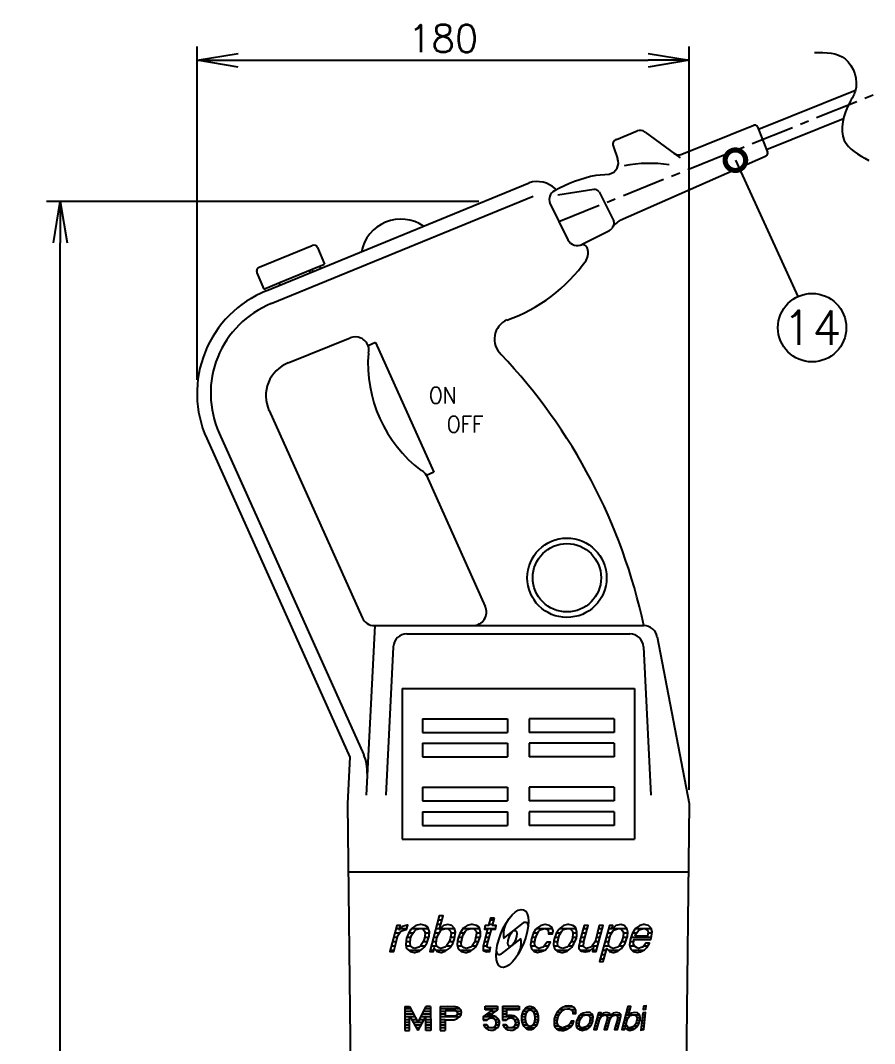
# Model space of a CAD drawing. Extents: x 115 to 2025, y 0 to 1377.
# Drawn here: x 1171.8 to 1484.1, y 697.4 to 1071.4 of the extents above; entities that cross this region are included whole.
import ezdxf
from ezdxf.enums import TextEntityAlignment as Align

# ---------------------------------------------------------------- set-up
doc = ezdxf.new("R2010")
doc.units = 0
doc.header["$LTSCALE"] = 0.5
doc.header["$PDMODE"] = 3
doc.linetypes.add('CENTER', pattern=[50.8, 31.75, -6.35, 6.35, -6.35])
doc.layers.get('0').update_dxf_attribs({"linetype": 'CONTINUOUS'})
doc.layers.get('DEFPOINTS').update_dxf_attribs({"linetype": 'CONTINUOUS'})
doc.layers.add('SUNPOU', color=7, linetype='CONTINUOUS')
doc.styles.get("Standard").update_dxf_attribs({"font": 'ROMANS', "bigfont": 'EXTFONT.shx'})
doc.dimstyles.get("Standard").update_dxf_attribs({"dimscale": 5, "dimtxt": 2, "dimasz": 3, "dimexe": 1, "dimexo": 1, "dimgap": 0.6, "dimtad": 3, "dimdec": 0, "dimzin": 0, "dimdsep": 46, "dimtxsty": 'STANDARD', "dimblk1": 'OPEN', "dimblk2": 'OPEN', "dimsah": 1, "dimcen": 1.5, "dimadec": 0, "dimazin": 0, "dimtfac": 1, "dimtdec": 0, "dimtmove": 0, "dimatfit": 0, "dimldrblk": 'DOTSMALL', "dimfxl": 1, "dimtvp": 1, "dimtolj": 1, "dimtzin": 0, "dimarcsym": 0})

# ---------------------------------------------------------------- blocks, each defined once
blk = doc.blocks.new('_OPEN')
at = {"color": 0, "linetype": 'ByBlock'}
for p, q in [((-1, 0.167), (0, 0)), ((0, 0), (-1, -0.167)), ((0, 0), (-1, 0))]:
    blk.add_line(p, q, dxfattribs=at)
blk = doc.blocks.new('*D7')
at = {"layer": 'DEFPOINTS', "color": 0}
for p in [(1186.35, 1005.13), (1344.42, 1005.13), (1332.85, 200.63)]:
    blk.add_point(p, dxfattribs=at)
at = {"layer": 'SUNPOU', "color": 0, "lineweight": -2}
for p, q in [((1339.42, 1005.13), (1181.35, 1005.13)), ((1186.35, 215.63), (1186.35, 990.13)), ((1327.85, 200.63), (1181.35, 200.63))]:
    blk.add_line(p, q, dxfattribs=at)
at = {"layer": 'SUNPOU', "color": 0, "lineweight": -2, "xscale": 15, "yscale": 15, "zscale": 15}
for p, rotation in [((1186.35, 1005.13), 90), ((1186.35, 200.63), 270)]:
    blk.add_blockref('_OPEN', p, dxfattribs=dict(at, rotation=rotation))
at = {"layer": 'SUNPOU', "color": 0, "insert": (1178.35, 602.88), "char_height": 10, "attachment_point": 5, "rotation": 90}
blk.add_mtext('\\A1;805', dxfattribs=at)
blk = doc.blocks.new('_DotSmall')
at = {"color": 0, "linetype": 'ByBlock', "const_width": 0.5}
blk.add_lwpolyline([(-0.0625, 0, 1), (0.0625, 0, 1)], format="xyb", close=True, dxfattribs=at)
blk = doc.blocks.new('*D13')
at = {"layer": 'DEFPOINTS', "color": 0}
for p in [(1416.35, 1056.8), (1236.35, 935.04), (1416.35, 785.13)]:
    blk.add_point(p, dxfattribs=at)
at = {"layer": 'SUNPOU', "color": 0, "lineweight": -2}
for p, q in [((1236.35, 940.04), (1236.35, 1061.8)), ((1416.35, 790.13), (1416.35, 1061.8)), ((1251.35, 1056.8), (1401.35, 1056.8))]:
    blk.add_line(p, q, dxfattribs=at)
at = {"layer": 'SUNPOU', "color": 0, "lineweight": -2, "xscale": 15, "yscale": 15, "zscale": 15, "rotation": 180}
blk.add_blockref('_OPEN', (1236.35, 1056.8), dxfattribs=at)
at = {"layer": 'SUNPOU', "color": 0, "lineweight": -2, "xscale": 15, "yscale": 15, "zscale": 15}
blk.add_blockref('_OPEN', (1416.35, 1056.8), dxfattribs=at)
at = {"layer": 'SUNPOU', "color": 0, "insert": (1326.35, 1064.8), "char_height": 10, "attachment_point": 5}
blk.add_mtext('\\A1;180', dxfattribs=at)

msp = doc.modelspace()

# ---------------------------------------------------------------- linework, layer by layer
at = {"color": 2, "linetype": 'CENTER'}
msp.add_line((1368.68, 997.87), (1484.09, 1044.37), dxfattribs=at)
at = {"color": 2}
for p, q in [((1441.61, 1031.57), (1477.14, 1045.88)), ((1413.59, 1022.43), (1439.94, 1033.05)), ((1441.24, 1032.5), (1445, 1023.16)), ((1444.6, 1024.15), (1472.71, 1035.47)), ((1389.68, 1027.9), (1397.28, 1030.96)), ((1400.19, 1030.58), (1412.96, 1021.11)), ((1388.63, 1025.15), (1390.1, 1020.92)), ((1391.08, 998.34), (1444.5, 1021.89)), ((1382.14, 1014.75), (1387.07, 1015.2)), ((1261.64, 972.5), (1357.82, 1012.02)), ((1263.51, 967.86), (1359.23, 1007.15)), ((1381.51, 1009.6), (1368.31, 1007.45)), ((1383.41, 1008.67), (1388.74, 997.94)), ((1365.37, 1004.55), (1371.99, 991.2)), ((1386.92, 994.39), (1377.44, 989.54)), ((1259.08, 981.12), (1278.48, 989.15)), ((1280.44, 988.34), (1282.93, 982.33)), ((1377.44, 989.54), (1376.76, 989.27)), ((1266.3, 975.45), (1281.08, 981.57)), ((1277.39, 980.04), (1277.77, 979.11)), ((1278.31, 980.42), (1278.69, 979.5)), ((1281.08, 981.57), (1282.93, 982.33)), ((1281.08, 981.57), (1281.46, 980.64)), ((1258.27, 979.16), (1260.75, 973.16)), ((1260.75, 973.16), (1266.3, 975.45)), ((1266.3, 975.45), (1266.67, 974.56)), ((1269.68, 946.19), (1292.36, 955.33)), ((1301.66, 953.68), (1298.92, 952.45)), ((1301.66, 953.68), (1322.97, 906.25)), ((1262.68, 928.8), (1296.71, 853.08)), ((1244.46, 920.54), (1297.31, 802.95)), ((1239.9, 918.49), (1292.22, 802.08)), ((1322.97, 906.25), (1320.24, 905.02)), ((1320.24, 905.02), (1341.74, 857.18)), ((1301.35, 850.13), (1298.2, 788.13)), ((1301.27, 850.13), (1399.72, 850.13)), ((1313.11, 847.13), (1394.6, 847.13)), ((1404.63, 846.07), (1416.35, 785.13)), ((1308.11, 842.38), (1305.35, 788.13)), ((1399.6, 842.38), (1402.35, 788.13)), ((1311.35, 827.13), (1396.35, 827.13)), ((1311.35, 827.13), (1311.35, 772.13)), ((1396.35, 827.13), (1396.35, 772.13)), ((1318.85, 816.13), (1349.85, 816.13)), ((1318.85, 816.13), (1318.85, 811.13)), ((1349.85, 816.13), (1349.85, 811.13)), ((1388.85, 816.13), (1357.85, 816.13)), ((1357.85, 816.13), (1357.85, 811.13)), ((1388.85, 816.13), (1388.85, 811.13)), ((1318.85, 811.13), (1349.85, 811.13)), ((1388.85, 811.13), (1357.85, 811.13)), ((1318.85, 807.13), (1349.85, 807.13)), ((1318.85, 807.13), (1318.85, 802.13)), ((1349.85, 807.13), (1349.85, 802.13)), ((1388.85, 807.13), (1357.85, 807.13)), ((1357.85, 807.13), (1357.85, 802.13)), ((1388.85, 807.13), (1388.85, 802.13)), ((1292.22, 802.08), (1291.35, 785.13)), ((1318.85, 802.13), (1349.85, 802.13)), ((1388.85, 802.13), (1357.85, 802.13)), ((1318.85, 791.13), (1349.85, 791.13)), ((1318.85, 791.13), (1318.85, 786.13)), ((1349.85, 791.13), (1349.85, 786.13)), ((1388.85, 791.13), (1357.85, 791.13)), ((1357.85, 791.13), (1357.85, 786.13)), ((1388.85, 791.13), (1388.85, 786.13)), ((1318.85, 786.13), (1349.85, 786.13)), ((1388.85, 786.13), (1357.85, 786.13)), ((1291.35, 785.13), (1292.86, 654.96)), ((1318.85, 782.13), (1318.85, 777.13)), ((1318.85, 782.13), (1349.85, 782.13)), ((1349.85, 782.13), (1349.85, 777.13)), ((1357.85, 782.13), (1357.85, 777.13)), ((1388.85, 782.13), (1357.85, 782.13)), ((1388.85, 782.13), (1388.85, 777.13)), ((1416.35, 785.13), (1414.85, 654.96)), ((1318.85, 777.13), (1349.85, 777.13)), ((1388.85, 777.13), (1357.85, 777.13)), ((1311.35, 772.13), (1396.35, 772.13)), ((1292.05, 760.13), (1415.66, 760.13)), ((1324.09, 741), (1325.52, 741)), ((1324.51, 742.59), (1325.94, 742.59)), ((1343.04, 741), (1344.49, 741)), ((1343.51, 742.59), (1344.95, 742.59)), ((1348.48, 735.81), (1355.71, 741.44)), ((1308.72, 737.83), (1310.49, 737.83)), ((1309.15, 739.42), (1310.4, 739.42)), ((1310.75, 739.42), (1313.09, 739.42)), ((1313.76, 737.83), (1315.43, 737.83)), ((1314.94, 739.42), (1320.92, 739.42)), ((1319.7, 737.83), (1321.3, 737.83)), ((1323.27, 737.83), (1324.94, 737.83)), ((1323.68, 739.42), (1325.1, 739.42)), ((1325.25, 739.42), (1330.5, 739.42)), ((1329.17, 737.83), (1330.81, 737.83)), ((1332.58, 737.83), (1334.16, 737.83)), ((1333.64, 739.42), (1339.72, 739.42)), ((1338.52, 737.83), (1340, 737.83)), ((1341.49, 739.42), (1345.52, 739.42)), ((1342.21, 737.83), (1343.63, 737.83)), ((1359.41, 737.83), (1361.01, 737.83)), ((1360.44, 739.42), (1366.23, 739.42)), ((1364.89, 737.83), (1366.43, 737.83)), ((1367.79, 737.83), (1369.37, 737.83)), ((1368.97, 739.42), (1374.93, 739.42)), ((1373.73, 737.83), (1375.22, 737.83)), ((1377.18, 737.83), (1378.65, 737.83)), ((1377.64, 739.42), (1379.09, 739.42)), ((1382.75, 737.83), (1384.14, 737.83)), ((1383.14, 739.42), (1384.57, 739.42)), ((1386.4, 737.83), (1388.03, 737.83)), ((1386.82, 739.42), (1388.13, 739.42)), ((1388.29, 739.42), (1393.58, 739.42)), ((1392.23, 737.83), (1393.85, 737.83)), ((1395.68, 737.83), (1397.11, 737.83)), ((1396.66, 739.42), (1402.43, 739.42)), ((1401.23, 737.83), (1402.67, 737.83)), ((1307.42, 733.06), (1308.81, 733.06)), ((1307.86, 734.65), (1309.2, 734.65)), ((1308.29, 736.24), (1309.58, 736.24)), ((1312.76, 733.06), (1314.5, 733.06)), ((1312.79, 734.65), (1314.32, 734.65)), ((1313.12, 736.24), (1314.58, 736.24)), ((1318.04, 733.06), (1319.7, 733.06)), ((1319.13, 734.65), (1320.59, 734.65)), ((1319.61, 736.24), (1321.1, 736.24)), ((1322.03, 733.06), (1324, 733.06)), ((1322.45, 734.65), (1323.86, 734.65)), ((1322.86, 736.24), (1324.22, 736.24)), ((1327.53, 733.06), (1329.29, 733.06)), ((1328.61, 734.65), (1330.13, 734.65)), ((1329, 736.24), (1330.62, 736.24)), ((1331.58, 733.06), (1333.17, 733.06)), ((1331.6, 734.65), (1333.03, 734.65)), ((1331.94, 736.24), (1333.39, 736.24)), ((1336.86, 733.06), (1338.46, 733.06)), ((1337.93, 734.65), (1339.25, 734.65)), ((1338.3, 736.24), (1339.84, 736.24)), ((1340.99, 733.06), (1342.41, 733.06)), ((1341.4, 734.65), (1342.75, 734.65)), ((1341.81, 736.24), (1343.19, 736.24)), ((1354.8, 735.81), (1347.57, 730.18)), ((1358.43, 733.06), (1360.02, 733.06)), ((1358.45, 734.65), (1359.88, 734.65)), ((1358.84, 736.24), (1360.25, 736.24)), ((1363.33, 733.06), (1364.89, 733.06)), ((1366.79, 733.06), (1368.38, 733.06)), ((1366.82, 734.65), (1368.25, 734.65)), ((1367.16, 736.24), (1368.61, 736.24)), ((1372.08, 733.06), (1373.68, 733.06)), ((1373.16, 734.65), (1374.51, 734.65)), ((1373.65, 736.24), (1375.13, 736.24)), ((1376.04, 733.06), (1377.65, 733.06)), ((1376.35, 734.65), (1377.79, 734.65)), ((1376.73, 736.24), (1378.21, 736.24)), ((1380.78, 733.06), (1382.84, 733.06)), ((1381.89, 734.65), (1383.28, 734.65)), ((1382.35, 736.24), (1383.71, 736.24)), ((1385.12, 733.06), (1387.04, 733.06)), ((1385.54, 734.65), (1386.93, 734.65)), ((1385.97, 736.24), (1387.3, 736.24)), ((1390.59, 733.06), (1392.22, 733.06)), ((1391.65, 734.65), (1393.11, 734.65)), ((1392.13, 736.24), (1393.65, 736.24)), ((1394.61, 733.06), (1396.24, 733.06)), ((1394.64, 734.65), (1396.06, 734.65)), ((1395.03, 736.24), (1402.45, 736.24)), ((1399.66, 733.06), (1401.13, 733.06)), ((1306.99, 731.47), (1308.43, 731.47)), ((1313.75, 731.47), (1318.02, 731.47)), ((1321.62, 731.47), (1322.9, 731.47)), ((1323.81, 731.47), (1327.55, 731.47)), ((1332.41, 731.47), (1336.71, 731.47)), ((1340.97, 731.47), (1343.48, 731.47)), ((1359.19, 731.47), (1363.33, 731.47)), ((1367.62, 731.47), (1372.05, 731.47)), ((1376.6, 731.47), (1380.19, 731.47)), ((1381.11, 731.47), (1382.41, 731.47)), ((1384.26, 729.88), (1385.55, 729.88)), ((1384.69, 731.47), (1385.97, 731.47)), ((1386.85, 731.47), (1390.59, 731.47)), ((1395.37, 731.47), (1399.61, 731.47)), ((1312.29, 710.94), (1312.29, 702.18)), ((1312.29, 710.94), (1314.08, 710.94)), ((1314.08, 710.94), (1317.04, 705.23)), ((1319.99, 710.94), (1317.04, 705.23)), ((1321.78, 710.95), (1319.99, 710.94)), ((1321.78, 710.95), (1321.79, 702.19)), ((1325.22, 710.96), (1327.91, 710.98)), ((1325.22, 710.96), (1325.22, 702.18)), ((1327.91, 710.98), (1330.43, 710.97)), ((1341.7, 711.02), (1346.28, 711.02)), ((1346.28, 711.02), (1346.28, 709.75)), ((1348.1, 711.02), (1354.1, 711.02)), ((1348.1, 711.02), (1348.1, 705.9)), ((1354.1, 711.02), (1354.1, 709.75)), ((1370.7, 710.88), (1373.57, 710.88)), ((1393.93, 710.88), (1394.92, 710.88)), ((1399.6, 710.97), (1400.58, 711.13)), ((1314.52, 710.09), (1312.29, 710.09)), ((1315.04, 709.09), (1312.29, 709.09)), ((1315.56, 708.09), (1312.29, 708.09)), ((1316.08, 707.09), (1312.29, 707.09)), ((1314, 702.18), (1314, 707.51)), ((1314, 707.51), (1317.04, 702.18)), ((1320.07, 707.52), (1317.04, 702.18)), ((1321.79, 707.09), (1318, 707.09)), ((1321.78, 708.09), (1318.51, 708.09)), ((1321.78, 709.09), (1319.03, 709.09)), ((1321.78, 710.09), (1319.54, 710.09)), ((1320.08, 702.19), (1320.07, 707.52)), ((1332.49, 710.09), (1325.22, 710.09)), ((1327.09, 709.09), (1325.22, 709.09)), ((1327.1, 708.09), (1325.22, 708.09)), ((1332.27, 707.09), (1325.22, 707.09)), ((1327.09, 709.42), (1330.66, 709.45)), ((1327.09, 709.42), (1327.1, 707.35)), ((1330.72, 707.37), (1327.1, 707.35)), ((1333.08, 709.09), (1331.34, 709.09)), ((1332.99, 708.09), (1331.64, 708.09)), ((1340.99, 707.09), (1340.99, 705.9)), ((1345.86, 707.09), (1340.99, 707.09)), ((1343.99, 710.09), (1341.7, 710.09)), ((1344.53, 709.75), (1341.7, 709.75)), ((1343.83, 708.09), (1342.32, 708.09)), ((1346.28, 709.75), (1343, 707.53)), ((1345.3, 709.09), (1343.65, 709.09)), ((1346.28, 710.09), (1343.99, 710.09)), ((1354.1, 710.09), (1348.1, 710.09)), ((1349.52, 709.09), (1348.1, 709.09)), ((1349.52, 708.09), (1348.1, 708.09)), ((1352.97, 707.09), (1348.1, 707.09)), ((1354.1, 709.75), (1349.52, 709.75)), ((1349.52, 709.75), (1349.52, 707.25)), ((1356.43, 707.09), (1355.11, 707.09)), ((1356.6, 708.09), (1355.26, 708.09)), ((1357.07, 709.09), (1355.6, 709.09)), ((1359.96, 710.09), (1356.24, 710.09)), ((1360.6, 709.09), (1359.21, 709.09)), ((1360.94, 708.09), (1359.68, 708.09)), ((1361.09, 707.09), (1359.86, 707.09)), ((1367.11, 706.88), (1368.31, 706.88)), ((1367.49, 707.88), (1368.7, 707.88)), ((1368.02, 708.88), (1369.39, 708.88)), ((1368.99, 709.88), (1370.67, 709.88)), ((1372.9, 709.88), (1374.65, 709.88)), ((1373.69, 708.88), (1374.87, 708.88)), ((1375.68, 706.88), (1376.89, 706.88)), ((1376.46, 707.88), (1380.98, 707.88)), ((1380.08, 706.88), (1381.2, 706.88)), ((1382.67, 706.88), (1383.95, 706.88)), ((1382.93, 707.88), (1383.97, 707.88)), ((1384.15, 707.88), (1387.46, 707.88)), ((1386.32, 706.88), (1387.74, 706.88)), ((1387.68, 707.88), (1391.32, 707.88)), ((1390.11, 706.88), (1391.2, 706.88)), ((1392.86, 706.88), (1394.08, 706.88)), ((1393.13, 707.88), (1394.15, 707.88)), ((1393.39, 708.88), (1394.4, 708.88)), ((1393.66, 709.88), (1394.66, 709.88)), ((1394.25, 707.88), (1398.09, 707.88)), ((1397.2, 706.88), (1398.36, 706.88)), ((1399.16, 706.85), (1400.16, 707.01)), ((1399.27, 707.88), (1400.26, 708.04)), ((1399.46, 709.93), (1400.51, 710.1)), ((1314, 706.09), (1312.29, 706.09)), ((1314, 705.09), (1312.29, 705.09)), ((1314, 704.09), (1312.29, 704.09)), ((1314, 703.09), (1312.29, 703.09)), ((1316.59, 706.09), (1314.82, 706.09)), ((1318.69, 705.09), (1315.39, 705.09)), ((1318.12, 704.09), (1315.96, 704.09)), ((1317.55, 703.09), (1316.53, 703.09)), ((1319.26, 706.09), (1317.48, 706.09)), ((1321.79, 706.09), (1320.07, 706.09)), ((1321.79, 705.09), (1320.07, 705.09)), ((1321.79, 704.09), (1320.08, 704.09)), ((1321.79, 703.09), (1320.08, 703.09)), ((1327.11, 706.09), (1325.22, 706.09)), ((1327.11, 705.09), (1325.22, 705.09)), ((1327.11, 704.09), (1325.22, 704.09)), ((1327.11, 703.09), (1325.22, 703.09)), ((1327.11, 706.1), (1327.12, 702.18)), ((1327.11, 706.1), (1330.43, 706.1)), ((1342.57, 706.09), (1340.99, 706.09)), ((1340.99, 705.9), (1342.42, 705.9)), ((1341.08, 704.29), (1342.28, 704.29)), ((1342.38, 704.09), (1341.14, 704.09)), ((1346.21, 703.09), (1341.78, 703.09)), ((1346.72, 706.09), (1345.3, 706.09)), ((1346.84, 704.09), (1345.6, 704.09)), ((1346.99, 705.09), (1345.78, 705.09)), ((1349.68, 706.09), (1348.1, 706.09)), ((1348.1, 705.9), (1349.53, 705.9)), ((1348.18, 704.29), (1349.39, 704.29)), ((1349.49, 704.09), (1348.25, 704.09)), ((1353.32, 703.09), (1348.89, 703.09)), ((1353.82, 706.09), (1352.41, 706.09)), ((1353.95, 704.09), (1352.7, 704.09)), ((1354.1, 705.09), (1352.89, 705.09)), ((1356.44, 706.09), (1355.13, 706.09)), ((1356.67, 705.09), (1355.31, 705.09)), ((1357.23, 704.09), (1355.7, 704.09)), ((1359.78, 703.09), (1356.42, 703.09)), ((1360.5, 704.09), (1359.05, 704.09)), ((1360.89, 705.09), (1359.62, 705.09)), ((1361.07, 706.09), (1359.84, 706.09)), ((1366.89, 704.88), (1368.12, 704.88)), ((1366.94, 705.88), (1368.12, 705.88)), ((1367.02, 703.88), (1368.58, 703.88)), ((1371.91, 703.88), (1373.29, 703.88)), ((1372.82, 704.88), (1373.91, 704.88)), ((1375, 704.88), (1376.13, 704.88)), ((1375.01, 703.88), (1376.15, 703.88)), ((1375.23, 705.88), (1376.32, 705.88)), ((1379.18, 703.88), (1380.27, 703.88)), ((1379.77, 704.88), (1380.8, 704.88)), ((1380.02, 705.88), (1381.1, 705.88)), ((1381.87, 703.88), (1382.88, 703.88)), ((1382.14, 704.88), (1383.15, 704.88)), ((1382.4, 705.88), (1383.43, 705.88)), ((1385.66, 703.88), (1386.67, 703.88)), ((1385.92, 704.88), (1386.94, 704.88)), ((1386.18, 705.88), (1387.22, 705.88)), ((1389.39, 703.88), (1390.44, 703.88)), ((1389.67, 704.88), (1390.71, 704.88)), ((1389.96, 705.88), (1390.98, 705.88)), ((1392.06, 703.88), (1393.47, 703.88)), ((1392.33, 704.88), (1393.38, 704.88)), ((1392.6, 705.88), (1393.6, 705.88)), ((1396.31, 703.88), (1397.43, 703.88)), ((1396.91, 704.88), (1397.93, 704.88)), ((1397.16, 705.88), (1398.32, 705.88)), ((1398.8, 703.75), (1399.85, 703.92)), ((1398.92, 704.78), (1399.96, 704.95)), ((1399.04, 705.82), (1400.06, 705.98)), ((1312.29, 702.18), (1314, 702.18)), ((1321.79, 702.19), (1320.08, 702.19)), ((1325.22, 702.18), (1327.13, 702.18)), ((1367.66, 702.88), (1372.1, 702.88)), ((1375.49, 702.88), (1379.31, 702.88)), ((1381.61, 702.88), (1382.6, 702.88)), ((1385.39, 702.88), (1386.39, 702.88)), ((1389.1, 702.88), (1390.18, 702.88)), ((1391.8, 702.88), (1392.78, 702.88)), ((1393.21, 702.88), (1396.5, 702.88)), ((1398.69, 702.72), (1399.75, 702.89))]:
    msp.add_line(p, q, dxfattribs=at)
at = {"color": 4}
msp.add_line((1383.84, 728.29), (1385.12, 728.29), dxfattribs=at)
at = {"color": 2}
for points in [[(1313.15, 740.68), (1311.54, 740.2), (1310.25, 738.91), (1310.74, 740.52), (1309.45, 740.52), (1306.88, 731.03), (1308.32, 731.03), (1309.61, 736.34), (1309.93, 736.98), (1310.9, 738.43), (1311.22, 738.59), (1312.67, 739.07), (1312.99, 739.07), (1313.47, 740.68)], [(1318.29, 740.84), (1317.97, 740.84), (1316.36, 740.52), (1315.08, 739.56), (1314.59, 739.07), (1313.63, 737.63), (1312.99, 735.86), (1312.83, 735.05), (1312.67, 733.45), (1312.99, 732.16), (1313.31, 731.84), (1314.27, 731.03), (1315.72, 730.71), (1316.04, 730.71), (1317.65, 731.19), (1318.94, 732.16), (1319.42, 732.64), (1320.38, 734.09), (1321.03, 735.86), (1321.19, 736.66), (1321.35, 738.27), (1320.87, 739.56), (1320.71, 739.88), (1319.74, 740.52)], [(1329.55, 740.52), (1328.1, 740.84), (1326.49, 740.52), (1325.05, 739.24), (1326.33, 744.06), (1324.89, 744.06), (1321.51, 731.03), (1322.8, 731.03), (1323.12, 732.32), (1323.12, 732.16), (1324.08, 731.19), (1324.08, 731.03), (1325.53, 730.71), (1325.69, 730.71), (1327.14, 731.19), (1328.59, 732.16), (1328.91, 732.48), (1329.87, 733.93), (1330.51, 735.7), (1330.68, 736.5), (1330.84, 738.11), (1330.51, 739.4)], [(1339.04, 734.09), (1340, 736.66), (1340, 738.27), (1339.68, 739.56), (1339.52, 739.88), (1338.56, 740.52), (1337.11, 740.84), (1336.63, 740.84), (1335.18, 740.52), (1333.73, 739.56), (1332.44, 737.63), (1331.8, 735.86), (1331.64, 735.05), (1331.48, 733.45), (1331.8, 732.16), (1331.96, 731.84), (1332.93, 731.03), (1334.37, 730.71), (1334.86, 730.71), (1336.3, 731.19), (1337.75, 732.16), (1338.23, 732.64)], [(1345.15, 743.26), (1343.7, 743.26), (1342.9, 740.52), (1341.77, 740.52), (1341.45, 739.24), (1342.58, 739.24), (1340.97, 732.96), (1340.97, 731.36), (1342.25, 730.87), (1342.74, 731.03), (1343.38, 731.03), (1343.7, 732.48), (1343.22, 732.32), (1342.9, 732.32), (1342.41, 732.64), (1342.41, 733.45), (1344.02, 739.24), (1345.47, 739.24), (1345.79, 740.52), (1344.34, 740.52)], [(1363.8, 740.84), (1363.48, 740.84), (1362.03, 740.52), (1360.59, 739.56), (1360.1, 739.07), (1359.3, 737.63), (1358.66, 735.7), (1358.5, 735.05), (1358.33, 733.45), (1358.66, 732.16), (1358.66, 732), (1359.62, 731.03), (1360.91, 730.71), (1362.35, 731.03), (1363.8, 731.68), (1364.77, 732.8), (1365.57, 734.41), (1364.28, 734.41), (1364.12, 734.25), (1363.16, 732.8), (1362.84, 732.64), (1361.39, 732.16), (1360.91, 732.32), (1359.94, 733.12), (1359.78, 734.09), (1360.1, 735.86), (1360.59, 737.14), (1361.39, 738.43), (1361.87, 738.91), (1363.48, 739.4), (1363.64, 739.4), (1364.77, 738.91), (1364.93, 737.47), (1366.38, 737.47), (1366.54, 738.59), (1366.05, 739.88), (1365.25, 740.52)], [(1372.33, 740.84), (1371.84, 740.84), (1370.4, 740.52), (1369.11, 739.56), (1368.63, 739.07), (1367.66, 737.63), (1367.02, 735.86), (1366.86, 735.05), (1366.7, 733.45), (1367.02, 732.16), (1367.18, 731.84), (1368.14, 731.03), (1369.59, 730.71), (1370.07, 730.71), (1371.68, 731.19), (1372.97, 732.16), (1373.45, 732.64), (1374.25, 734.09), (1375.06, 735.86), (1375.22, 736.66), (1375.22, 738.27), (1374.9, 739.56), (1374.74, 739.88), (1373.77, 740.52)], [(1377.79, 734.73), (1379.4, 740.52), (1377.95, 740.52), (1376.35, 734.89), (1376.35, 734.41), (1376.02, 732.96), (1376.02, 732.16), (1376.83, 731.19), (1378.11, 730.87), (1378.44, 730.87), (1379.88, 731.19), (1381.33, 732.48), (1381.01, 731.03), (1382.3, 731.03), (1384.87, 740.52), (1383.42, 740.52), (1382.13, 735.38), (1381.81, 734.41), (1380.85, 733.12), (1380.37, 732.64), (1378.76, 732.16), (1377.63, 732.8)], [(1388.08, 739.24), (1388.41, 740.52), (1387.12, 740.52), (1383.58, 727.34), (1384.87, 727.34), (1386.15, 732.16), (1387.12, 731.19), (1387.12, 731.03), (1388.57, 730.71), (1388.73, 730.71), (1390.17, 731.19), (1391.62, 732.16), (1392.91, 734.09), (1393.55, 735.86), (1393.71, 736.5), (1393.87, 738.11), (1393.55, 739.56), (1393.39, 739.56), (1392.59, 740.52), (1391.3, 740.84), (1389.53, 740.52)], [(1402.4, 739.56), (1401.43, 740.52), (1399.98, 740.84), (1399.66, 740.84), (1398.22, 740.52), (1396.77, 739.56), (1396.29, 738.91), (1395.48, 737.47), (1394.84, 735.7), (1394.68, 735.05), (1394.52, 733.45), (1394.84, 732.16), (1395, 731.84), (1395.8, 731.03), (1397.25, 730.71), (1398.54, 730.87), (1399.98, 731.68), (1400.79, 732.48), (1401.75, 734.09), (1400.47, 734.09), (1399.34, 732.64), (1399.18, 732.64), (1397.73, 732.16), (1397.25, 732.32), (1396.29, 732.96), (1395.96, 733.61), (1396.12, 735.38), (1402.24, 735.38), (1402.24, 735.54), (1402.4, 736.02), (1402.56, 736.66), (1402.72, 738.27)], [(1316.04, 732.16), (1315.24, 732.32), (1314.43, 733.12), (1314.27, 734.09), (1314.43, 735.86), (1314.92, 737.14), (1315.88, 738.43), (1316.52, 739.07), (1317.97, 739.4), (1318.78, 739.4), (1319.58, 738.43), (1319.74, 737.63), (1319.58, 735.86), (1319.1, 734.57), (1318.13, 733.12), (1317.49, 732.64)], [(1326.01, 739.07), (1327.46, 739.4), (1328.1, 739.4), (1329.07, 738.43), (1329.23, 737.47), (1328.91, 735.7), (1328.59, 734.57), (1327.62, 733.12), (1326.98, 732.64), (1325.53, 732.16), (1324.89, 732.32), (1323.92, 733.12), (1323.76, 734.09), (1324.08, 735.86), (1324.56, 737.14), (1325.37, 738.59)], [(1334.86, 732.16), (1334.05, 732.32), (1333.09, 733.12), (1332.93, 734.09), (1333.25, 735.86), (1333.73, 737.14), (1334.54, 738.43), (1335.18, 739.07), (1336.79, 739.4), (1337.43, 739.4), (1338.39, 738.43), (1338.56, 737.63), (1338.23, 735.86), (1337.91, 734.57), (1336.95, 733.12), (1336.3, 732.64)], [(1370.07, 732.16), (1369.27, 732.32), (1368.3, 733.12), (1368.14, 734.09), (1368.47, 735.86), (1368.95, 737.14), (1369.75, 738.43), (1370.4, 739.07), (1372, 739.4), (1372.65, 739.4), (1373.61, 738.43), (1373.77, 737.63), (1373.61, 735.86), (1373.13, 734.57), (1372.16, 733.12), (1371.52, 732.64)], [(1390.5, 739.4), (1391.14, 739.4), (1392.1, 738.43), (1392.27, 737.63), (1392.1, 736.02), (1391.62, 734.57), (1390.66, 733.12), (1390.17, 732.64), (1388.57, 732.16), (1387.92, 732.32), (1386.96, 733.12), (1386.8, 733.93), (1387.12, 735.7), (1387.6, 737.14), (1388.41, 738.43), (1389.05, 738.91)], [(1396.61, 736.66), (1396.77, 737.31), (1397.73, 738.75), (1398.05, 738.91), (1399.66, 739.4), (1399.98, 739.4), (1401.11, 738.75), (1401.27, 738.27), (1401.11, 736.66)], [(1374.82, 709.58), (1374.37, 710.39), (1374.19, 710.57), (1373.29, 711.02), (1372.21, 711.11), (1371.04, 711.02), (1369.95, 710.57), (1369.05, 709.94), (1368.06, 708.94), (1367.52, 707.95), (1367.07, 706.78), (1366.98, 706.33), (1366.89, 705.16), (1366.89, 704.17), (1367.25, 703.35), (1367.79, 702.72), (1368.6, 702.27), (1369.68, 702.18), (1370.4, 702.18), (1371.49, 702.54), (1372.48, 703.08), (1373.02, 703.53), (1373.74, 704.44), (1374.19, 705.61), (1373.11, 705.61), (1372.75, 704.71), (1371.94, 703.89), (1371.13, 703.44), (1370.04, 703.17), (1369.86, 703.17), (1368.96, 703.44), (1368.33, 704.17), (1368.15, 704.53), (1368.06, 705.52), (1368.24, 706.6), (1368.42, 707.32), (1368.96, 708.4), (1369.77, 709.31), (1370.77, 709.94), (1371.94, 710.12), (1372.57, 710.03), (1373.38, 709.67), (1373.65, 709.31), (1373.74, 708.31), (1374.91, 708.31)], [(1395.83, 702.45), (1396.82, 703.08), (1397.1, 703.35), (1397.73, 704.35), (1398.36, 705.97), (1398.36, 707.05), (1398.09, 707.86), (1398.09, 708.04), (1397.37, 708.58), (1396.28, 708.76), (1395.2, 708.49), (1395.02, 708.49), (1394.12, 707.77), (1394.93, 710.93), (1393.94, 710.93), (1391.68, 702.45), (1392.68, 702.45), (1392.86, 703.17), (1392.95, 703.17), (1393.58, 702.45), (1394.66, 702.18)], [(1399.61, 711.02), (1399.44, 709.81), (1400.51, 709.98), (1400.59, 711.18)], [(1376.18, 707.59), (1375.54, 706.69), (1375.09, 705.52), (1375, 704.98), (1375, 703.89), (1375.27, 703.08), (1375.45, 702.9), (1376.18, 702.36), (1377.26, 702.18), (1377.53, 702.27), (1378.7, 702.45), (1379.6, 703.08), (1379.96, 703.44), (1380.59, 704.35), (1381.04, 705.52), (1381.13, 706.06), (1381.23, 707.14), (1380.95, 707.95), (1380.77, 708.13), (1380.05, 708.67), (1378.97, 708.76), (1378.61, 708.76), (1377.53, 708.49), (1376.54, 707.95)], [(1376.9, 703.17), (1376.18, 703.71), (1376.09, 704.35), (1376.18, 705.52), (1376.54, 706.42), (1377.17, 707.23), (1377.62, 707.59), (1378.7, 707.86), (1379.24, 707.77), (1379.96, 707.23), (1380.14, 706.69), (1379.96, 705.52), (1379.69, 704.62), (1379.06, 703.71), (1378.52, 703.44), (1377.44, 703.17)], [(1390.06, 706.24), (1388.98, 702.45), (1390.06, 702.45), (1391.05, 706.15), (1391.05, 706.33), (1391.32, 707.32), (1391.32, 707.95), (1390.78, 708.49), (1389.7, 708.76), (1388.53, 708.49), (1387.54, 707.77), (1387, 708.49), (1386.09, 708.76), (1384.83, 708.49), (1383.93, 707.68), (1384.11, 708.58), (1383.12, 708.58), (1381.5, 702.45), (1382.49, 702.45), (1383.48, 706.06), (1383.66, 706.42), (1384.29, 707.41), (1384.47, 707.5), (1385.55, 707.86), (1386.36, 707.5), (1386.27, 706.24), (1385.28, 702.45), (1386.27, 702.45), (1387.27, 706.06), (1387.45, 706.42), (1388.08, 707.41), (1388.26, 707.5), (1389.34, 707.86), (1390.15, 707.5)], [(1394.12, 703.17), (1393.49, 703.8), (1393.31, 704.44), (1393.49, 705.52), (1393.76, 706.42), (1394.39, 707.32), (1394.84, 707.59), (1395.92, 707.86), (1396.46, 707.77), (1397.1, 707.23), (1397.28, 706.6), (1397.1, 705.43), (1396.82, 704.62), (1396.19, 703.71), (1395.74, 703.44), (1394.66, 703.17)], [(1399.36, 708.61), (1398.64, 702.28), (1399.71, 702.45), (1400.34, 708.76)]]:
    msp.add_lwpolyline(points, close=True, dxfattribs=at)
for radius in [14.5, 12.5]:
    msp.add_circle((1371.61, 867.63), radius, dxfattribs=at)
for centre, radius, start, end in [((1440.31, 1032.12), 1, 21.9376, 111.9421), ((1398.4, 1028.17), 3, 53.4504, 111.9421), ((1390.43, 1026.04), 2, 111.9421, 206.3897), ((1412.47, 1025.22), 3, 233.4504, 291.9421), ((1444.07, 1022.79), 1, 295.5049, 21.9376), ((1386.22, 1019.31), 4.2, 281.6649, 22.5315), ((1401.59, 973.58), 45.55, 80.6865, 101.4124), ((1394.28, 959.37), 56.69, 102.3692, 118.667), ((1360.67, 1002.48), 9.97, 47.6477, 106.645), ((1367.18, 1009.56), 0.351, 310.8358, 54.1777), ((1368.77, 1005.87), 3.65, 117.4632, 201.2366), ((1381.8, 1007.78), 1.84, 29.1517, 99.12), ((1310.89, 984.07), 14.66, 55.4579, 169.2264), ((1385.55, 997.06), 3, 297.0849, 325.3506), ((1397.15, 989.05), 11.1, 123.1195, 145.3506), ((1387.05, 997.21), 1.84, 313.6593, 23.6276), ((1375.49, 992.99), 3.93, 207.072, 295.0116), ((1279.06, 987.77), 1.5, 22.4829, 112.4829), ((1377.24, 987.44), 1.99, 34.9471, 92.7146), ((1374.39, 986.36), 5, 327.3379, 26.3897), ((1330.47, 1017.44), 58.8, 289.0565, 324.9345), ((1259.65, 979.73), 1.5, 112.4829, 202.4829), ((1276.73, 935.04), 40.38, 111.9421, 204.1989), ((1276.73, 935.04), 35.38, 111.9421, 204.1989), ((1352.69, 954.89), 7.6, 113.4012, 227.5724), ((1294.23, 950.67), 5.02, 20.7818, 111.8623), ((1295.73, 951.02), 3.5, 339.1989, 24.1989), ((1274.53, 934.13), 13, 111.9421, 204.1989), ((1348.09, 946.05), 49.23, 175.6551, 232.7427), ((1197.42, 806.99), 206.85, 12.0376, 43.4613), ((1317.05, 903.59), 3.5, 24.1989, 69.1989), ((1337.18, 855.13), 5, 270, 24.1989), ((1301.27, 855.13), 5, 204.1989, 270), ((1399.72, 845.13), 5, 10.8855, 90), ((1313.11, 842.13), 5, 90, 177.0892), ((1394.6, 842.13), 5, 2.9108, 90), ((1283.62, 796.81), 15, 357.0892, 24.1989), ((1357.72, 737.18), 9.34, 151.1947, 188.4182), ((1356.37, 740.59), 1.08, 354.1738, 127.9302), ((1345.56, 734.44), 9.34, 331.1947, 8.4182), ((1346.91, 731.03), 1.08, 174.1738, 307.9302)]:
    msp.add_arc(centre, radius, start, end, dxfattribs=at)
for centre, major_axis, ratio in [((1351.64, 735.81), (-4.13, -10.5), 0.400039), ((1351.64, 735.81), (-1.16, -2.94), 0.400039), ((1358.1, 706.68), (0, -4.34), 0.691781), ((1358.14, 706.68), (0, -3.06), 0.565892)]:
    msp.add_ellipse(centre, major_axis=major_axis, ratio=ratio, dxfattribs=at)
for centre, major_axis, ratio, start_param, end_param in [((1329.16, 708.43), (3.94, 0.54), 0.643874, -1.330648, 1.155507), ((1329.16, 708.43), (-3.94, 0.01), 0.680444, 6.283185, 6.286932), ((1329.41, 708.4), (-2.3, 0), 0.542115, 8.457199, 10.422642), ((1343.99, 704.94), (-3, 0), 0.914424, 0.236765, 5.204106), ((1343.97, 704.92), (-1.77, 0.48), 0.947626, 0.646435, 5.968244), ((1351.1, 704.94), (-3, 0), 0.914424, 0.236765, 5.266128), ((1351.07, 704.92), (-1.77, 0.48), 0.947626, 0.646435, 5.968244)]:
    msp.add_ellipse(centre, major_axis=major_axis, ratio=ratio, start_param=start_param, end_param=end_param, dxfattribs=at)
msp.add_open_spline([(1462.09, 1059.64), (1466.26, 1059.67), (1474.95, 1059.73), (1478.85, 1047.4), (1473.17, 1038.93), (1469.98, 1026.75), (1478.25, 1022.24), (1481.98, 1020.21)], degree=3, knots=[0, 0, 0, 0, 11.508507, 23.980717, 28.426309, 42.482731, 54.026467, 54.026467, 54.026467, 54.026467], dxfattribs=at)
at = {"layer": 'SUNPOU', "color": 2}
for p, q in [((1341.7, 709.75), (1341.7, 711.02)), ((1340.99, 707.09), (1344.53, 709.75))]:
    msp.add_line(p, q, dxfattribs=at)
at = {"layer": 'SUNPOU'}
msp.add_circle((1461.27, 959.06), 12.5, dxfattribs=at)

# ---------------------------------------------------------------- texts
at = {"color": 2, "width": 0.9}
for s, p in [('ON', (1326.22, 934.33)), ('OFF', (1334.39, 923.74))]:
    msp.add_text(s, height=6, dxfattribs=at).set_placement(p, align=Align.MIDDLE)
at = {"layer": 'SUNPOU'}
msp.add_text('14', height=12.5, dxfattribs=at).set_placement((1461.27, 959.06), align=Align.MIDDLE)

# ---------------------------------------------------------------- dimensions: what is measured, and where the dimension line sits
dim = msp.add_linear_dim(base=(1416.35, 1056.8), p1=(1236.35, 935.04), p2=(1416.35, 785.13), dimstyle='STANDARD', override={"dimarcsym": 1}, dxfattribs=at)
dim.commit()
dim.dimension.update_dxf_attribs({"geometry": '*D13', "text_midpoint": (1326.35, 1064.8)})
dim = msp.add_linear_dim(base=(1186.35, 1005.13), p1=(1332.85, 200.63), p2=(1344.42, 1005.13), angle=90, text='805', dimstyle='STANDARD', dxfattribs=at)
dim.commit()
dim.dimension.update_dxf_attribs({"geometry": '*D7', "text_midpoint": (1178.35, 602.88)})

# ---------------------------------------------------------------- leaders
msp.add_leader([(1433.22, 1020.27), (1456.06, 970.43)], dimstyle='STANDARD', override={"dimclrd": 256}, dxfattribs=at)

doc.saveas('drawing.dxf')
